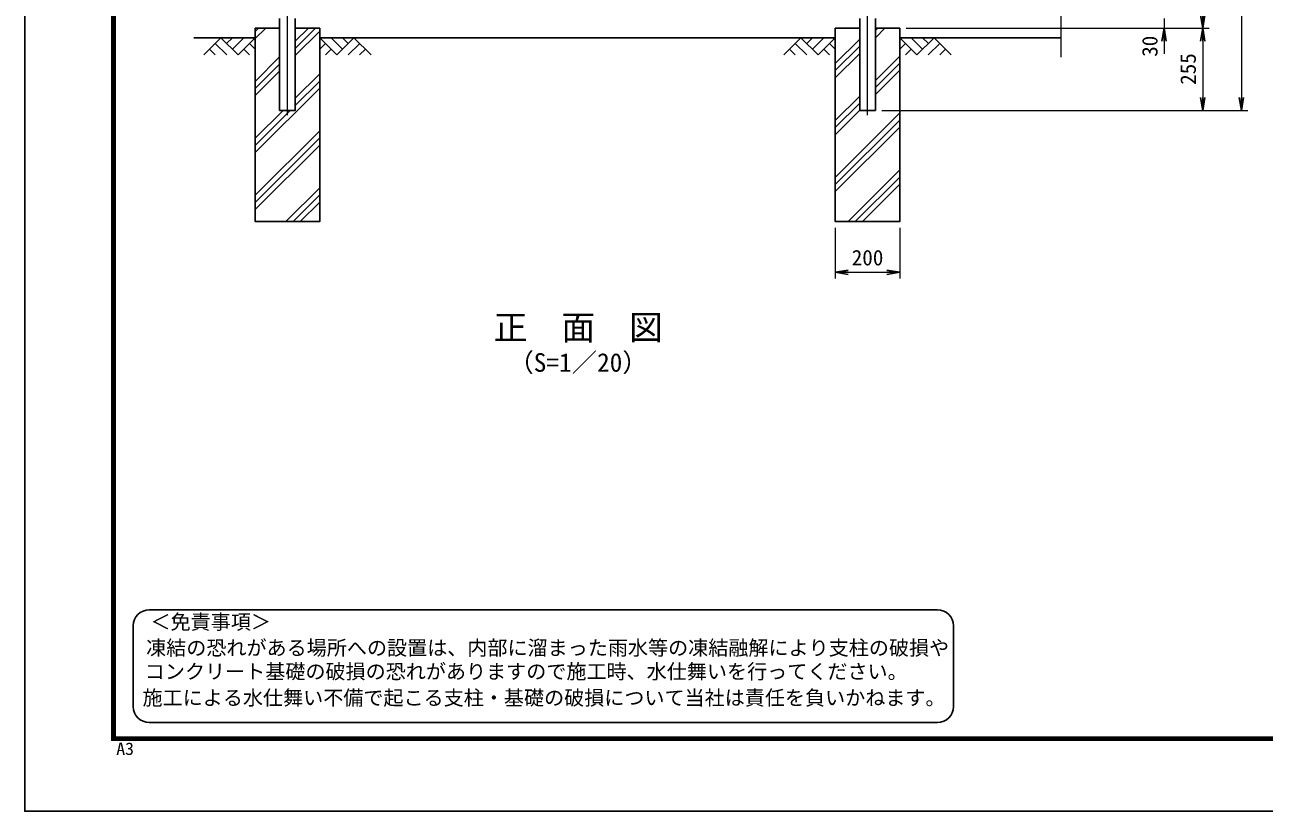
# Model space of a CAD drawing. Units: millimetres, scale not verified. Extents: x -4200 to 4200, y -2970 to 2970.
# Drawn here: x -4200 to -354, y -2970 to -529 of the extents above; entities that cross this region are included whole.
import ezdxf
from ezdxf.enums import TextEntityAlignment as Align

# ---------------------------------------------------------------- set-up
doc = ezdxf.new("R2010")
doc.units = ezdxf.units.MM
doc.header["$LTSCALE"] = 10
doc.linetypes.add('USER1', pattern=[50.8, 31.75, -6.35, 6.35, -6.35])
for name, color, linetype, lineweight in [('0-0_D-STR1', 1, 'Continuous', 25), ('0-1_D-DCR-HCH', 7, 'Continuous', 13), ('0-4_D-BMK', 2, 'USER1', 13), ('0-5_D-STR-DIM', 7, 'Continuous', 13), ('0-8_D-STR4', 7, 'Continuous', 25), ('0-9_D-BGD', 7, 'Continuous', 25), ('0-B_D-TTL-TXT', 7, 'Continuous', 25), ('0-C_D-TTL', 7, 'Continuous', 25)]:
    doc.layers.add(name, color=color, linetype=linetype, lineweight=lineweight)
doc.layers.add('0-6_0', color=7, linetype='Continuous')
doc.styles.add('ＭＳ ゴシック', font='')
doc.styles.get('ＭＳ ゴシック').set_extended_font_data('MS Gothic')

# ---------------------------------------------------------------- blocks, each defined once
blk = doc.blocks.new('_Open')
at = {"layer": '0-6_0'}
blk.add_line((-10, 1.667), (0, 0), dxfattribs=at)
blk.add_lwpolyline([(-10, -1.667), (0, 0), (-10, 0)], dxfattribs=at)

msp = doc.modelspace()

# ---------------------------------------------------------------- linework, layer by layer
at = {"layer": '0-0_D-STR1'}
for points in [[(-3408.95, -510.27), (-3408.95, -794.77), (-3360.35, -794.77), (-3360.35, -509.77)], [(-1608.95, -509.77), (-1608.95, -794.77), (-1560.35, -794.77), (-1560.35, -509.77)]]:
    msp.add_lwpolyline(points, dxfattribs=at)
at = {"layer": '0-1_D-DCR-HCH'}
for p, q in [((-3591.08, -569.77), (-3644.29, -622.99)), ((-3591.08, -569.77), (-3537.87, -622.99)), ((-3573.34, -587.51), (-3555.6, -569.77)), ((-3555.6, -605.25), (-3520.13, -569.77)), ((-3537.87, -622.99), (-3484.65, -569.77)), ((-3484.65, -572.26), (-3452.17, -539.77)), ((-3484.65, -550.17), (-3474.26, -539.77)), ((-3360.35, -602.64), (-3297.49, -539.77)), ((-3360.35, -580.54), (-3319.58, -539.77)), ((-3360.35, -624.74), (-3284.65, -549.04)), ((-3231.44, -622.99), (-3284.65, -569.77)), ((-3213.7, -605.25), (-3249.18, -569.77)), ((-3178.23, -569.77), (-3231.44, -622.99)), ((-3195.87, -587.6), (-3213.7, -569.77)), ((-3178.23, -569.77), (-3125.02, -622.99)), ((-1791.08, -569.77), (-1844.29, -622.99)), ((-1791.08, -569.77), (-1737.87, -622.99)), ((-1773.34, -587.51), (-1755.6, -569.77)), ((-1755.6, -605.25), (-1720.13, -569.77)), ((-1737.87, -622.99), (-1684.65, -569.77)), ((-1684.65, -649.39), (-1608.95, -573.69)), ((-1560.35, -569.28), (-1530.84, -539.77)), ((-1560.35, -547.19), (-1552.94, -539.77)), ((-1431.44, -622.99), (-1484.65, -569.77)), ((-1413.7, -605.25), (-1449.18, -569.77)), ((-1378.23, -569.77), (-1431.44, -622.99)), ((-1395.87, -587.6), (-1413.7, -569.77)), ((-1378.23, -569.77), (-1325.02, -622.99)), ((-3626.55, -605.25), (-3608.73, -622.99)), ((-3608.82, -587.51), (-3573.18, -622.99)), ((-3520.13, -605.25), (-3502.31, -622.99)), ((-3502.39, -587.51), (-3484.65, -605.17)), ((-3266.92, -587.51), (-3284.65, -605.17)), ((-3249.18, -605.25), (-3267, -622.99)), ((-3160.49, -587.51), (-3196.13, -622.99)), ((-3142.76, -605.25), (-3160.57, -622.99)), ((-1826.55, -605.25), (-1808.73, -622.99)), ((-1808.82, -587.51), (-1773.18, -622.99)), ((-1720.13, -605.25), (-1702.31, -622.99)), ((-1702.39, -587.51), (-1684.65, -605.17)), ((-1684.65, -671.49), (-1608.95, -595.79)), ((-1466.92, -587.51), (-1484.65, -605.17)), ((-1449.18, -605.25), (-1467, -622.99)), ((-1360.49, -587.51), (-1396.13, -622.99)), ((-1342.76, -605.25), (-1360.57, -622.99)), ((-3484.65, -704.84), (-3408.95, -629.14)), ((-3484.65, -726.94), (-3408.95, -651.24)), ((-1684.65, -693.58), (-1608.95, -617.88)), ((-1560.35, -701.87), (-1484.65, -626.17)), ((-1560.35, -723.96), (-1484.65, -648.26)), ((-3484.65, -749.04), (-3408.95, -673.34)), ((-3360.35, -757.32), (-3284.65, -681.62)), ((-1560.35, -746.06), (-1484.65, -670.36)), ((-3484.65, -925.82), (-3284.65, -725.82)), ((-3360.35, -779.42), (-3284.65, -703.72)), ((-1684.65, -826.17), (-1608.95, -750.47)), ((-3484.65, -903.72), (-3375.71, -794.77)), ((-3484.65, -881.62), (-3397.81, -794.77)), ((-1684.65, -848.26), (-1608.95, -772.56)), ((-1684.65, -870.36), (-1608.95, -794.66)), ((-1684.65, -1002.94), (-1484.65, -802.94)), ((-1684.65, -1025.04), (-1484.65, -825.04)), ((-3484.65, -1058.4), (-3284.65, -858.4)), ((-3484.65, -1080.5), (-3284.65, -880.5)), ((-1684.65, -1047.14), (-1484.65, -847.14)), ((-3484.65, -1102.59), (-3284.65, -902.59)), ((-1644.71, -1139.77), (-1484.65, -979.72)), ((-3389.25, -1139.77), (-3284.65, -1035.18)), ((-1622.61, -1139.77), (-1484.65, -1001.82)), ((-1600.51, -1139.77), (-1484.65, -1023.91)), ((-3367.16, -1139.77), (-3284.65, -1057.27)), ((-3345.06, -1139.77), (-3284.65, -1079.37))]:
    msp.add_line(p, q, dxfattribs=at)
at = {"layer": '0-4_D-BMK'}
for p, q in [((-3384.65, -809.77), (-3384.65, 1000.23)), ((-1584.65, -809.77), (-1584.65, 1000.23))]:
    msp.add_line(p, q, dxfattribs=at)
at = {"layer": '0-5_D-STR-DIM'}
for p, q in [((-424.65, 945.23), (-424.65, -754.77)), ((-984.65, 199.58), (-984.65, -629.77)), ((-664.65, -509.77), (-664.65, -539.77)), ((-1464.65, -539.77), (-644.65, -539.77)), ((-1464.65, -539.77), (-524.65, -539.77)), ((-1464.65, -539.77), (-524.65, -539.77)), ((-664.65, -579.77), (-664.65, -619.77)), ((-544.65, -579.77), (-544.65, -754.77)), ((-1540.35, -794.77), (-404.65, -794.77)), ((-1340.35, -794.77), (-524.65, -794.77)), ((-1684.65, -1159.77), (-1684.65, -1317.09)), ((-1484.65, -1159.77), (-1484.65, -1317.09)), ((-1644.65, -1297.09), (-1524.65, -1297.09))]:
    msp.add_line(p, q, dxfattribs=at)
at = {"layer": '0-8_D-STR4'}
for p, q in [((-3408.95, -539.77), (-3484.65, -539.77)), ((-3284.65, -539.77), (-3360.35, -539.77)), ((-1484.65, -539.77), (-1560.35, -539.77))]:
    msp.add_line(p, q, dxfattribs=at)
for points in [[(-3484.65, -539.77), (-3484.65, -1139.77), (-3284.65, -1139.77), (-3284.65, -539.77)], [(-1608.95, -539.77), (-1684.65, -539.77), (-1684.65, -1139.77), (-1484.65, -1139.77), (-1484.65, -539.77)]]:
    msp.add_lwpolyline(points, dxfattribs=at)
at = {"layer": '0-9_D-BGD'}
for p, q in [((-3484.65, -569.77), (-3674.65, -569.77)), ((-1684.65, -569.77), (-3284.65, -569.77)), ((-984.65, -569.77), (-1484.65, -569.77))]:
    msp.add_line(p, q, dxfattribs=at)
at = {"layer": '0-B_D-TTL-TXT', "color": 2}
for p, q in [((-1367.78, -2344.62), (-3813.33, -2344.62)), ((-3863.33, -2394.62), (-3863.33, -2644.62)), ((-1317.78, -2644.62), (-1317.78, -2394.62)), ((-3813.33, -2694.62), (-1367.78, -2694.62))]:
    msp.add_line(p, q, dxfattribs=at)
for centre, start, end in [((-3813.33, -2394.62), 90, 180), ((-1367.78, -2394.62), 0, 90), ((-3813.33, -2644.62), 180, 270), ((-1367.78, -2644.62), 270, 0)]:
    msp.add_arc(centre, 50, start, end, dxfattribs=at)
at = {"layer": '0-C_D-TTL', "color": 2}
msp.add_lwpolyline([(-4199.68, 2970.23), (4200.32, 2970.23), (4200.32, -2969.77), (-4199.68, -2969.77)], close=True, dxfattribs=at)
at = {"layer": '0-C_D-TTL'}
for points in [[(-3929.68, 2750.23), (3930.32, 2750.23), (3930.32, -2749.77), (-3929.68, -2749.77)], [(-3927.18, 2747.73), (3927.82, 2747.73), (3927.82, -2747.27), (-3927.18, -2747.27)], [(-3924.68, 2745.23), (3925.32, 2745.23), (3925.32, -2744.77), (-3924.68, -2744.77)], [(-3922.18, 2742.73), (3922.82, 2742.73), (3922.82, -2742.27), (-3922.18, -2742.27)], [(-3919.68, 2740.23), (3920.32, 2740.23), (3920.32, -2739.77), (-3919.68, -2739.77)]]:
    msp.add_lwpolyline(points, close=True, dxfattribs=at)

# ---------------------------------------------------------------- block references
at = {"layer": '0-5_D-STR-DIM', "xscale": 4, "yscale": 4}
for p, rotation in [((-544.65, -539.77), 270), ((-664.65, -539.77), 90), ((-544.65, -539.77), 90), ((-544.65, -794.77), 270), ((-424.65, -794.77), 270), ((-1684.65, -1297.09), 180)]:
    msp.add_blockref('_Open', p, dxfattribs=dict(at, rotation=rotation))
msp.add_blockref('_Open', (-1484.65, -1297.09), dxfattribs=at)

# ---------------------------------------------------------------- texts
at = {"layer": '0-5_D-STR-DIM', "style": 'ＭＳ ゴシック'}
for s, p in [('30', (-670.26, -628.66)), ('255', (-551.4, -715.62))]:
    msp.add_text(s, height=48.09, rotation=90, dxfattribs=at).set_placement(p, align=Align.BOTTOM_LEFT)
msp.add_text('200', height=48.09, dxfattribs=at).set_placement((-1633.65, -1290.34), align=Align.BOTTOM_LEFT)
at = {"layer": '0-B_D-TTL-TXT', "style": 'ＭＳ ゴシック'}
for s, height, p in [('正\u3000面\u3000図', 76.98, (-2744.55, -1530.17)), ('（S=1／20）', 57.7, (-2699.07, -1623.36)), ('＜免責事項＞ \u3000\u3000', 45.67, (-3809.62, -2418.79)), ('凍結の恐れがある場所への設置は、内部に溜まった雨水等の凍結融解により支柱の破損や', 45.67, (-3823.15, -2499.29)), ('コンクリート基礎の破損の恐れがありますので施工時、水仕舞いを行ってください。', 45.67, (-3827.26, -2572.71)), ('施工による水仕舞い不備で起こる支柱・基礎の破損について当社は責任を負いかねます。 ', 45.67, (-3834.25, -2654.21))]:
    msp.add_text(s, height=height, dxfattribs=at).set_placement(p, align=Align.BOTTOM_LEFT)
at = {"layer": '0-C_D-TTL', "style": 'ＭＳ ゴシック', "width": 1.05}
msp.add_text('A3', height=38.49, dxfattribs=at).set_placement((-3915.77, -2806.58), align=Align.BOTTOM_LEFT)

doc.saveas('drawing.dxf')
